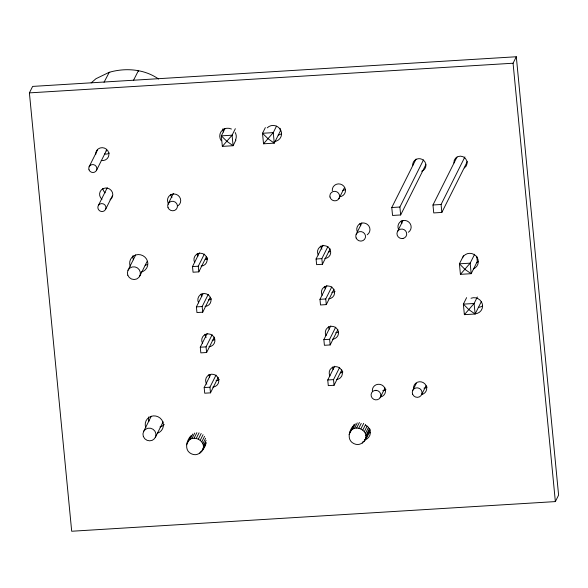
<?xml version="1.0" encoding="UTF-8"?>
<svg xmlns="http://www.w3.org/2000/svg" width="588" height="588" viewBox="0 0 588 588"><rect width="100%" height="100%" fill="white"/><g stroke="black" fill="none" stroke-linecap="round" stroke-linejoin="round"><path stroke-width="0.88" d="M190.365 436.428C186.242 441.353 184.242 450.533 191.379 453.804C198.84 457.479 204.426 449.217 206.138 442.992M187.204 442.727C191.556 433.084 207.336 440.64 202.588 450.077M352.896 426.249C348.78 431.173 346.78 440.353 353.91 443.624C362.605 447.718 367.662 436.891 369.852 430.445M365.119 439.897C369.874 430.46 354.086 422.904 349.742 432.555M29.4 92.882L32.641 86.407L516.308 56.757L558.6 495.118L555.359 501.593L71.692 531.243L29.4 92.882L513.067 63.225L516.308 56.757M104.032 82.276L109.258 72.302C125.626 67.569 144.376 69.053 158.554 78.998M89.119 166.764L97.623 149.771M133.417 80.475L138.489 70.509A8.21 0.625 -78.9 0 1 138.599 70.795M96.52 170.307L106.648 150.072A4.101 3.947 26.6 0 1 106.083 150.94M98.314 205.579L107.229 187.778M105.502 209.549A4.101 3.947 26.6 0 0 101.775 203.588A4.101 3.947 26.6 0 0 98.446 209.556A4.101 3.947 26.6 0 0 105.502 209.549L112.389 195.797M127.971 270.333L135.681 254.942M168.08 204.007L173.364 193.445M139.819 275.993L147.103 261.447M224.991 128.544L221.331 135.857L222.345 146.383L233.091 145.721L235.942 140.032M235.332 128.698L232.076 135.203L222.345 146.383M206.52 256.493L198.825 271.862L193.055 272.222L192.504 266.57L199.398 252.811M265.357 127.596L262.505 133.278L263.527 143.803L274.273 143.149L280.373 130.955L280.123 128.324M198.825 271.862L198.281 266.21L204.359 254.075M276.514 126.119L273.258 132.623L263.527 143.803M210.012 297.631L202.713 312.191L196.943 312.544L196.399 306.892L202.882 293.949M202.713 312.191L202.169 306.539L208.248 294.404M143.531 431.643L151.212 416.304M214.304 337.144L206.609 352.521L200.831 352.874L200.287 347.221L207.174 333.469M155.379 437.303L163.096 421.897M206.609 352.521L206.057 346.869L212.136 334.734M218.192 377.474L210.497 392.85L204.72 393.203L204.176 387.551L210.658 374.607M210.497 392.85L209.953 387.198L216.031 375.056M188.381 440.941L191.144 435.429M186.558 444.771L188.924 440.045M189.998 439.523L192.761 434.01M191.953 438.575L194.709 433.062M194.099 438.163L196.862 432.65M196.311 438.31L199.067 432.797M198.421 439.008L201.177 433.496M200.287 440.214L203.051 434.701M201.794 441.838L204.55 436.325M202.823 443.771L205.587 438.258M203.316 445.888L206.079 440.375M199.795 453.289L200.581 451.709M201.412 451.871L205.998 442.529M338.894 198.729L344.178 188.167M330.096 248.915L322.4 264.291L316.623 264.644L316.079 258.992L322.966 245.233M322.4 264.291L321.849 258.639L327.928 246.497M333.984 289.245L326.289 304.613L320.511 304.974L319.968 299.321L326.854 285.562M356.152 234.325L361.841 222.97M326.289 304.613L325.745 298.961L331.823 286.826M337.88 329.574L330.177 344.943L324.407 345.296L323.863 339.644L330.75 325.892M425.888 164.574L400.656 214.958L392.549 215.458L391.777 207.52L416.032 159.091M330.177 344.943L329.633 339.291L335.711 327.156M400.656 214.958L399.891 207.02L423.492 159.885M397.694 231.157L402.971 220.61M341.768 369.896L334.072 385.272L328.295 385.625L327.751 379.973L334.638 366.221M334.072 385.272L333.521 379.62L339.599 367.485M467.328 161.546L441.845 212.437L433.738 212.929L432.974 204.991L456.986 157.047M441.845 212.437L441.081 204.499L464.917 156.886M350.918 430.761L354.072 424.462M349.096 434.591L351.462 429.865M352.535 429.343L355.292 423.83M354.483 428.395L357.247 422.882M356.637 427.983L359.4 422.471M358.842 428.13L361.208 423.404M360.951 428.828L363.715 423.316M362.825 430.034L365.582 424.521M380.113 397.753L384.986 388.014M364.325 431.658L367.088 426.146M365.361 433.591L368.514 427.3M365.854 435.708L369.404 428.623M362.333 443.109L363.119 441.529M365.773 437.862L370.109 429.196M363.95 441.691L369.47 430.666M463.484 255.692L459.412 263.821L460.426 274.346L471.179 273.685L477.28 261.498L476.772 256.236M474.641 254.222L470.165 263.159L460.426 274.346M412.658 390.564L416.297 383.303M466.615 297.638L463.359 304.143L464.373 314.661L475.119 314.007L481.227 301.813M421.647 394.592L426.116 385.669M477.36 296.977L474.104 303.481L464.373 314.661M138.276 70.766L138.614 71.148M108.898 72.567L109.258 72.302A8.21 1.632 71.6 0 1 109.78 72.567M91.147 82.923L95.918 78.748L109.052 72.368M391.777 207.52L399.891 207.02M432.974 204.991L441.081 204.499M192.504 266.57L198.281 266.21M316.079 258.992L321.849 258.639M196.399 306.892L202.169 306.539M319.968 299.321L325.745 298.961M200.287 347.221L206.057 346.869M323.863 339.644L329.633 339.291M204.176 387.551L209.953 387.198M327.751 379.973L333.521 379.62M513.067 63.225L555.359 501.593M342.348 370.903L342.525 372.711M207.101 257.493L207.277 259.301M281.351 133.763A8.342 8.019 26.6 0 1 278.168 135.005M267.231 127.839A8.342 8.019 26.6 0 1 280.726 130.146A8.342 8.019 26.6 0 1 274.089 141.568M205.543 443.558A8.21 7.887 26.6 0 1 203.999 447.336M365.611 425.175A8.21 7.887 26.6 0 1 364.641 439.964M370.175 432.459A8.21 7.887 26.6 0 1 367.882 433.496M171.961 197.539A6.666 6.409 26.6 0 1 170.77 194.363M168.719 204.007A6.666 6.409 26.6 0 1 170.285 195.054A6.666 6.409 26.6 0 1 179.502 196.862A6.666 6.409 26.6 0 1 177.944 205.815M357.526 232.253A6.666 6.409 26.6 0 1 360.01 223.734A6.666 6.409 26.6 0 1 368.911 226.064A6.666 6.409 26.6 0 1 367.191 234.781M372.336 391.116A6.666 6.409 26.6 0 1 378.018 384.287A6.666 6.409 26.6 0 1 385.427 389.756A6.666 6.409 26.6 0 1 380.385 397.054M332.293 190.74A6.666 6.409 26.6 0 1 338.254 183.89A6.666 6.409 26.6 0 1 345.457 189.931A6.666 6.409 26.6 0 1 339.496 196.782M345.222 189.659A6.666 6.409 26.6 0 1 342.738 190.306M360.767 225.777A6.666 6.409 26.6 0 1 360.018 223.33M385.993 389.616A6.666 6.409 26.6 0 1 382.788 390.682M413.533 388.587A6.666 6.409 26.6 0 1 419.215 381.766A6.666 6.409 26.6 0 1 426.623 387.235A6.666 6.409 26.6 0 1 421.574 394.526M401.957 223.256A6.666 6.409 26.6 0 1 401.207 220.809M398.715 229.724A6.666 6.409 26.6 0 1 401.2 221.206A6.666 6.409 26.6 0 1 410.101 223.536A6.666 6.409 26.6 0 1 408.381 232.253M427.189 387.095A6.666 6.409 26.6 0 1 423.977 388.161M329.949 375.923A6.666 6.409 26.6 0 1 333.477 366.956A6.666 6.409 26.6 0 1 342.231 371.829A6.666 6.409 26.6 0 1 336.409 379.517M342.863 371.983A6.666 6.409 26.6 0 1 340.489 372.939M333.19 369.455A6.666 6.409 26.6 0 1 332.448 367M206.822 384.221A6.666 6.409 26.6 0 1 209.379 374.732A6.666 6.409 26.6 0 1 218.589 379.135A6.666 6.409 26.6 0 1 212.834 387.095M219.287 379.554A6.666 6.409 26.6 0 1 216.075 380.62M209.615 377.026A6.666 6.409 26.6 0 1 208.872 374.578M202.485 343.171A6.666 6.409 26.6 0 1 206.013 334.204A6.666 6.409 26.6 0 1 214.767 339.078A6.666 6.409 26.6 0 1 208.946 346.766M214.671 339.644A6.666 6.409 26.6 0 1 212.187 340.29M206.175 337.424A6.666 6.409 26.6 0 1 204.984 334.249M211.504 298.902A6.666 6.409 26.6 0 1 208.299 299.968M201.838 296.374A6.666 6.409 26.6 0 1 201.089 293.926M198.597 302.849A6.666 6.409 26.6 0 1 202.118 293.875A6.666 6.409 26.6 0 1 210.879 298.748A6.666 6.409 26.6 0 1 205.058 306.436M462.513 257.801A8.342 8.019 26.6 0 1 475.942 255.927A8.342 8.019 26.6 0 1 473.333 268.907M471.017 298.248A8.342 8.019 26.6 0 1 482.329 303.996A8.342 8.019 26.6 0 1 475.089 313.823M207.615 258.573A6.666 6.409 26.6 0 1 205.249 259.536M197.95 256.045A6.666 6.409 26.6 0 1 197.201 253.597M194.709 262.52A6.666 6.409 26.6 0 1 198.23 253.546A6.666 6.409 26.6 0 1 206.991 258.419A6.666 6.409 26.6 0 1 201.162 266.114M478.066 261.66A8.342 8.019 26.6 0 1 476.574 262.439M482.351 306.017A8.342 8.019 26.6 0 1 478.331 307.355M223.344 131.969A8.342 8.019 26.6 0 1 223.021 128.632M221.257 140.752A8.342 8.019 26.6 0 1 231.451 129.044M235.2 132.52A8.342 8.019 26.6 0 1 235.523 139.878M326.061 335.601A6.666 6.409 26.6 0 1 329.581 326.627A6.666 6.409 26.6 0 1 338.343 331.5A6.666 6.409 26.6 0 1 332.521 339.188M338.247 332.066A6.666 6.409 26.6 0 1 335.763 332.72M329.302 329.126A6.666 6.409 26.6 0 1 328.552 326.678M335.079 291.325A6.666 6.409 26.6 0 1 331.867 292.39M325.407 288.796A6.666 6.409 26.6 0 1 324.664 286.349M322.165 295.272A6.666 6.409 26.6 0 1 325.693 286.297A6.666 6.409 26.6 0 1 334.454 291.17A6.666 6.409 26.6 0 1 328.626 298.866M145.787 427.601A9.173 8.82 26.6 0 1 151.145 416.333A9.173 8.82 26.6 0 1 162.854 421.934A9.173 8.82 26.6 0 1 157.488 433.194M318.277 254.942A6.666 6.409 26.6 0 1 321.805 245.968A6.666 6.409 26.6 0 1 330.559 250.841A6.666 6.409 26.6 0 1 324.738 258.536M164.258 424.521A9.173 8.82 26.6 0 1 159.958 426.939M149.029 421.126A9.173 8.82 26.6 0 1 148.514 417.002M330.463 251.414A6.666 6.409 26.6 0 1 328.817 251.958M321.967 249.187A6.666 6.409 26.6 0 1 320.776 246.019M105.223 192.827A6.666 6.409 26.6 0 1 102.856 188.388M109.375 153.034A6.666 6.409 26.6 0 1 104.444 153.99M147.272 264.387A9.173 8.82 26.6 0 1 145.17 265.409M133.461 259.815A9.173 8.82 26.6 0 1 132.954 255.692M101.981 199.303A6.666 6.409 26.6 0 1 101.489 189.777A6.666 6.409 26.6 0 1 111.235 190.431A6.666 6.409 26.6 0 1 110.029 199.839M95.719 154.534A6.666 6.409 26.6 0 1 102.261 147.676A6.666 6.409 26.6 0 1 108.898 154.85A6.666 6.409 26.6 0 1 101.202 160.458M453.921 163.001A6.666 6.409 26.6 0 1 463.256 156.812A6.666 6.409 26.6 0 1 464.336 167.977M412.732 165.522A6.666 6.409 26.6 0 1 418.119 158.731A6.666 6.409 26.6 0 1 425.69 163.604A6.666 6.409 26.6 0 1 421.618 171.24M130.22 266.283A9.173 8.82 26.6 0 1 135.835 254.942A9.173 8.82 26.6 0 1 147.463 261.123A9.173 8.82 26.6 0 1 141.157 272.097M402.949 238.485L401.678 238.574A4.925 4.733 26.6 0 1 397.481 231.518A4.925 4.733 26.6 0 1 405.683 230.981A4.925 4.733 26.6 0 1 402.949 238.485M376.129 390.344L374.857 390.425A4.925 4.733 26.6 0 0 372.116 397.929A4.925 4.733 26.6 0 0 380.326 397.4A4.925 4.733 26.6 0 0 376.129 390.344M232.076 135.203L221.331 135.857L226.894 141.326L233.091 145.721L232.076 135.203M273.258 132.623L262.505 133.278L268.077 138.753L274.273 143.149L273.258 132.623M470.165 263.159L459.412 263.821L464.932 269.363L471.179 273.685L470.165 263.159M474.104 303.481L463.359 304.143L468.879 309.678L475.119 314.007L474.104 303.481M329.986 197.009L329.861 195.767A4.925 4.733 26.6 0 1 336.953 191.894A4.925 4.733 26.6 0 1 337.755 199.927A4.925 4.733 26.6 0 1 329.986 197.009M412.622 394.217A4.925 4.733 26.6 0 0 421.001 395.643A4.925 4.733 26.6 0 0 417.847 387.882A4.925 4.733 26.6 0 0 412.622 394.217M356.115 237.971A4.925 4.733 26.6 0 0 364.494 239.397A4.925 4.733 26.6 0 0 361.341 231.635A4.925 4.733 26.6 0 0 356.115 237.971M168.036 207.66A4.925 4.733 26.6 0 0 176.415 209.085A4.925 4.733 26.6 0 0 173.262 201.316A4.925 4.733 26.6 0 0 168.036 207.66M127.787 275.191A6.564 6.314 26.6 0 0 138.915 277.374A6.564 6.314 26.6 0 0 134.983 266.923A6.564 6.314 26.6 0 0 127.787 275.191M143.347 436.502A6.564 6.314 26.6 0 0 154.475 438.685A6.564 6.314 26.6 0 0 150.543 428.233A6.564 6.314 26.6 0 0 143.347 436.502M89.001 169.8A4.101 3.947 26.6 0 0 95.954 171.167A4.101 3.947 26.6 0 0 93.499 164.633A4.101 3.947 26.6 0 0 89.001 169.8"/></g></svg>
